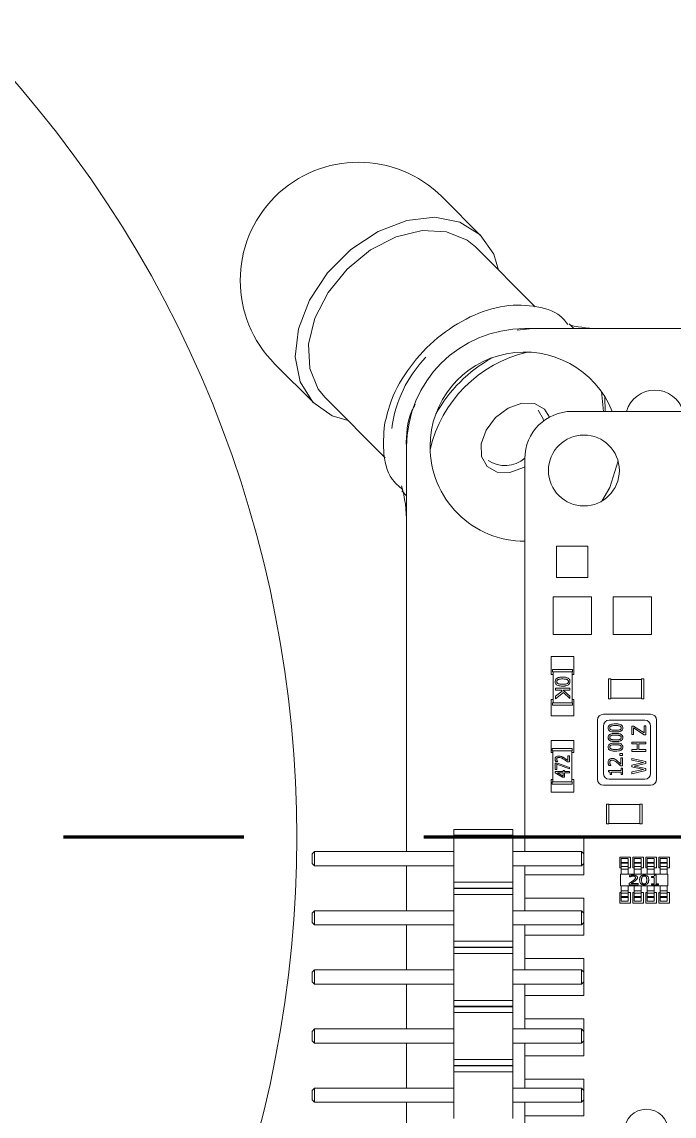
# Model space of a CAD drawing. Header units: millimetres. Extents: x 293 to 902, y 110 to 719.
# Drawn here: x 540.14 to 567.73, y 402.82 to 449.09 of the extents above; entities that cross this region are included whole.
import ezdxf

# ---------------------------------------------------------------- set-up
doc = ezdxf.new("R2010")
doc.units = ezdxf.units.MM
doc.linetypes.add('CENTERX2', pattern=[20.32, 12.7, -2.54, 2.54, -2.54])

msp = doc.modelspace()

# ---------------------------------------------------------------- linework, layer by layer
at = {"color": 7, "linetype": 'Continuous', "lineweight": 15}
for p, q in [((559.572, 440.036), (557.916, 441.693)), ((561.857, 437.044), (559.329, 439.573)), ((561.099, 436.061), (561.737, 436.121)), ((561.417, 436.121), (568.864, 436.121)), ((563.488, 436.121), (563.287, 436.322)), ((550.845, 434.622), (552.501, 432.965)), ((552.965, 433.209), (555.512, 430.662)), ((564.812, 432.621), (564.808, 433.235)), ((563.417, 432.621), (568.864, 432.621)), ((556.417, 414.004), (556.417, 431.121)), ((561.417, 414.004), (561.417, 430.621)), ((556.21, 429.256), (556.417, 429.05)), ((562.763, 426.914), (564.083, 426.914)), ((562.763, 425.594), (562.763, 426.914)), ((564.083, 426.914), (564.083, 425.594)), ((564.083, 425.594), (562.763, 425.594)), ((562.612, 424.783), (564.234, 424.783)), ((562.612, 423.188), (562.612, 424.783)), ((564.234, 424.783), (564.234, 423.188)), ((565.155, 424.783), (566.777, 424.783)), ((565.155, 423.188), (565.155, 424.783)), ((566.777, 424.783), (566.777, 423.188)), ((564.234, 423.188), (562.612, 423.188)), ((566.777, 423.188), (565.155, 423.188)), ((562.537, 422.262), (563.489, 422.262)), ((562.537, 421.492), (562.537, 422.262)), ((563.489, 422.262), (563.489, 421.492)), ((562.595, 421.702), (563.435, 421.702)), ((562.595, 421.702), (562.595, 421.602)), ((563.435, 421.602), (562.595, 421.602)), ((562.615, 420.302), (562.615, 421.602)), ((563.415, 421.602), (563.415, 420.302)), ((563.435, 421.702), (563.435, 421.602)), ((562.615, 421.492), (562.537, 421.492)), ((563.489, 421.492), (563.415, 421.492)), ((564.951, 420.468), (564.951, 421.308)), ((564.951, 421.308), (565.051, 421.308)), ((565.051, 421.308), (565.051, 420.468)), ((565.051, 421.288), (566.351, 421.288)), ((566.351, 421.308), (566.451, 421.308)), ((566.351, 421.308), (566.351, 420.468)), ((566.451, 420.468), (566.451, 421.308)), ((562.715, 420.909), (563.315, 420.909)), ((562.715, 420.829), (562.715, 420.909)), ((562.955, 420.829), (562.715, 420.829)), ((562.715, 420.575), (562.994, 420.794)), ((563.047, 420.734), (562.715, 420.471)), ((562.994, 420.794), (562.955, 420.829)), ((563.04, 420.829), (563.315, 420.583)), ((563.315, 420.829), (563.04, 420.829)), ((563.315, 420.486), (563.047, 420.734)), ((563.315, 420.909), (563.315, 420.829)), ((562.537, 420.432), (562.615, 420.432)), ((562.537, 419.745), (562.537, 420.432)), ((563.435, 420.302), (562.595, 420.302)), ((562.595, 420.202), (562.595, 420.302)), ((562.595, 420.202), (563.435, 420.202)), ((562.715, 420.471), (562.715, 420.575)), ((563.315, 420.583), (563.315, 420.486)), ((563.415, 420.432), (563.489, 420.432)), ((563.435, 420.302), (563.435, 420.202)), ((563.489, 420.432), (563.489, 419.745)), ((564.951, 420.468), (565.051, 420.468)), ((566.351, 420.488), (565.051, 420.488)), ((566.451, 420.468), (566.351, 420.468)), ((563.489, 419.745), (562.537, 419.745)), ((564.74, 419.813), (566.74, 419.813)), ((564.49, 417.063), (564.49, 419.563)), ((564.74, 417.313), (564.74, 419.313)), ((566.49, 419.563), (564.99, 419.563)), ((565.94, 419.314), (566.012, 419.314)), ((565.94, 418.957), (565.94, 419.314)), ((566.012, 419.314), (566.469, 419.022)), ((566.469, 419.321), (566.54, 419.321)), ((566.469, 419.022), (566.469, 419.321)), ((566.54, 419.321), (566.54, 418.944)), ((566.74, 419.313), (566.74, 417.313)), ((566.99, 419.563), (566.99, 417.063)), ((566.011, 418.957), (565.94, 418.957)), ((566.011, 419.233), (566.011, 418.957)), ((566.466, 418.944), (566.011, 419.233)), ((566.54, 418.944), (566.466, 418.944)), ((562.537, 418.7), (563.489, 418.7)), ((562.537, 418.2), (562.537, 418.7)), ((563.42, 418.362), (562.58, 418.362)), ((562.58, 418.262), (562.58, 418.362)), ((563.42, 418.362), (563.42, 418.262)), ((563.489, 418.7), (563.489, 418.2)), ((565.94, 418.636), (566.54, 418.636)), ((565.94, 418.564), (565.94, 418.636)), ((566.176, 418.564), (565.94, 418.564)), ((565.94, 418.316), (566.176, 418.316)), ((565.94, 418.244), (565.94, 418.316)), ((566.176, 418.316), (566.176, 418.564)), ((566.246, 418.564), (566.246, 418.316)), ((566.54, 418.564), (566.246, 418.564)), ((566.246, 418.316), (566.54, 418.316)), ((566.54, 418.636), (566.54, 418.564)), ((566.54, 418.316), (566.54, 418.244)), ((562.6, 418.2), (562.537, 418.2)), ((562.58, 418.262), (563.42, 418.262)), ((562.6, 416.962), (562.6, 418.262)), ((563.237, 418.058), (563.307, 418.058)), ((563.237, 417.852), (563.237, 418.058)), ((563.307, 418.058), (563.307, 417.8)), ((563.4, 418.262), (563.4, 416.962)), ((563.489, 418.2), (563.4, 418.2)), ((565.438, 418.153), (565.552, 418.153)), ((565.438, 418.067), (565.438, 418.153)), ((565.552, 418.067), (565.438, 418.067)), ((565.483, 417.965), (565.552, 417.965)), ((565.483, 417.7), (565.483, 417.965)), ((565.552, 418.153), (565.552, 418.067)), ((565.552, 417.965), (565.552, 417.632)), ((566.54, 418.244), (565.94, 418.244)), ((565.94, 417.948), (566.54, 417.812)), ((565.94, 417.877), (565.94, 417.948)), ((566.444, 417.77), (565.94, 417.877)), ((562.707, 417.748), (562.797, 417.748)), ((562.707, 417.482), (562.707, 417.748)), ((562.777, 417.482), (562.707, 417.482)), ((562.707, 417.338), (562.707, 417.389)), ((562.707, 417.389), (563.036, 417.389)), ((562.816, 417.808), (562.73, 417.808)), ((562.777, 417.698), (562.777, 417.482)), ((563.307, 417.507), (562.777, 417.698)), ((562.797, 417.748), (563.307, 417.566)), ((562.816, 417.811), (562.816, 417.808)), ((563.036, 417.439), (563.101, 417.439)), ((563.036, 417.389), (563.036, 417.439)), ((563.101, 417.439), (563.101, 417.389)), ((563.101, 417.389), (563.307, 417.389)), ((563.307, 417.8), (563.222, 417.8)), ((563.307, 417.566), (563.307, 417.507)), ((563.307, 417.389), (563.307, 417.335)), ((564.95, 417.381), (564.95, 417.437)), ((564.95, 417.437), (565.491, 417.437)), ((565.061, 417.643), (564.976, 417.643)), ((565.061, 417.647), (565.061, 417.643)), ((565.552, 417.632), (565.467, 417.632)), ((565.491, 417.533), (565.552, 417.533)), ((565.491, 417.437), (565.491, 417.533)), ((565.552, 417.533), (565.552, 417.27)), ((565.94, 417.661), (566.444, 417.77)), ((565.94, 417.588), (565.94, 417.661)), ((566.44, 417.48), (565.94, 417.588)), ((565.94, 417.371), (566.44, 417.48)), ((566.54, 417.436), (565.94, 417.297)), ((566.54, 417.732), (566.042, 417.622)), ((566.042, 417.622), (566.54, 417.514)), ((566.54, 417.812), (566.54, 417.732)), ((566.54, 417.514), (566.54, 417.436)), ((562.537, 417.053), (562.6, 417.053)), ((562.537, 416.517), (562.537, 417.053)), ((562.58, 416.862), (562.58, 416.962)), ((562.58, 416.962), (563.42, 416.962)), ((563.016, 417.15), (562.707, 417.338)), ((563.036, 417.194), (562.802, 417.335)), ((562.802, 417.335), (563.036, 417.335)), ((563.101, 417.15), (563.016, 417.15)), ((563.036, 417.335), (563.036, 417.194)), ((563.101, 417.335), (563.101, 417.15)), ((563.307, 417.335), (563.101, 417.335)), ((563.4, 417.053), (563.489, 417.053)), ((563.42, 416.862), (563.42, 416.962)), ((563.489, 417.053), (563.489, 416.517)), ((566.49, 417.063), (564.99, 417.063)), ((565.089, 417.27), (565.034, 417.27)), ((565.089, 417.368), (565.089, 417.27)), ((565.491, 417.368), (565.089, 417.368)), ((565.491, 417.27), (565.491, 417.368)), ((565.552, 417.27), (565.491, 417.27)), ((565.94, 417.297), (565.94, 417.371)), ((563.489, 416.517), (562.537, 416.517)), ((563.42, 416.862), (562.58, 416.862)), ((566.74, 416.813), (564.74, 416.813)), ((564.878, 415.174), (564.878, 416.014)), ((564.878, 416.014), (564.978, 416.014)), ((564.978, 416.014), (564.978, 415.174)), ((566.278, 416.014), (566.278, 415.174)), ((566.278, 416.014), (566.378, 416.014)), ((566.378, 415.174), (566.378, 416.014)), ((566.278, 415.994), (564.978, 415.994)), ((564.878, 415.174), (564.978, 415.174)), ((564.978, 415.194), (566.278, 415.194)), ((566.378, 415.174), (566.278, 415.174)), ((558.417, 414.944), (560.917, 414.944)), ((560.917, 414.694), (558.417, 414.694)), ((558.417, 414.694), (558.417, 412.714)), ((560.917, 414.694), (560.917, 412.714)), ((561.42, 414.584), (563.917, 414.584)), ((561.42, 414.004), (561.42, 414.584)), ((563.917, 414.584), (563.917, 413.024)), ((552.517, 414.004), (552.417, 413.904)), ((552.417, 413.904), (552.417, 413.504)), ((552.517, 414.004), (552.517, 413.404)), ((558.417, 414.004), (552.517, 414.004)), ((560.917, 414.004), (563.817, 414.004)), ((563.817, 413.404), (563.817, 414.004)), ((563.817, 414.004), (563.917, 413.904)), ((563.917, 413.904), (563.917, 413.504)), ((565.442, 413.773), (565.892, 413.773)), ((565.442, 413.323), (565.442, 413.773)), ((565.791, 413.706), (565.491, 413.706)), ((565.491, 413.547), (565.491, 413.706)), ((565.791, 413.706), (565.791, 413.547)), ((565.892, 413.773), (565.892, 413.323)), ((565.992, 413.773), (566.442, 413.773)), ((565.992, 413.323), (565.992, 413.773)), ((566.341, 413.706), (566.041, 413.706)), ((566.041, 413.547), (566.041, 413.706)), ((566.341, 413.706), (566.341, 413.547)), ((566.442, 413.773), (566.442, 413.323)), ((566.542, 413.773), (566.992, 413.773)), ((566.542, 413.323), (566.542, 413.773)), ((566.891, 413.706), (566.591, 413.706)), ((566.591, 413.547), (566.591, 413.706)), ((566.891, 413.706), (566.891, 413.547)), ((566.992, 413.773), (566.992, 413.323)), ((567.092, 413.773), (567.542, 413.773)), ((567.092, 413.323), (567.092, 413.773)), ((567.441, 413.706), (567.141, 413.706)), ((567.141, 413.547), (567.141, 413.706)), ((567.441, 413.706), (567.441, 413.547)), ((567.542, 413.773), (567.542, 413.323)), ((552.417, 413.504), (552.517, 413.404)), ((552.517, 413.404), (558.417, 413.404)), ((556.417, 411.504), (556.417, 413.404)), ((563.817, 413.404), (560.917, 413.404)), ((561.417, 411.504), (561.417, 413.404)), ((561.42, 413.024), (561.42, 413.404)), ((563.917, 413.504), (563.817, 413.404)), ((565.491, 413.323), (565.442, 413.323)), ((565.491, 413.547), (565.791, 413.547)), ((565.491, 413.512), (565.491, 413.547)), ((565.791, 413.512), (565.491, 413.512)), ((565.491, 413.37), (565.491, 413.512)), ((565.791, 413.37), (565.491, 413.37)), ((565.491, 413.056), (565.491, 413.264)), ((565.791, 413.264), (565.491, 413.264)), ((565.791, 413.512), (565.791, 413.37)), ((565.892, 413.323), (565.791, 413.323)), ((565.791, 413.264), (565.791, 413.056)), ((566.041, 413.323), (565.992, 413.323)), ((566.041, 413.547), (566.341, 413.547)), ((566.041, 413.512), (566.041, 413.547)), ((566.341, 413.512), (566.041, 413.512)), ((566.041, 413.37), (566.041, 413.512)), ((566.341, 413.37), (566.041, 413.37)), ((566.341, 413.264), (566.041, 413.264)), ((566.041, 413.056), (566.041, 413.264)), ((566.341, 413.512), (566.341, 413.37)), ((566.442, 413.323), (566.341, 413.323)), ((566.341, 413.264), (566.341, 413.056)), ((566.591, 413.323), (566.542, 413.323)), ((566.591, 413.547), (566.891, 413.547)), ((566.891, 413.512), (566.591, 413.512)), ((566.591, 413.37), (566.591, 413.512)), ((566.891, 413.37), (566.591, 413.37)), ((566.891, 413.264), (566.591, 413.264)), ((566.591, 413.056), (566.591, 413.264)), ((566.891, 413.512), (566.891, 413.37)), ((566.992, 413.323), (566.891, 413.323)), ((566.891, 413.264), (566.891, 413.056)), ((567.141, 413.323), (567.092, 413.323)), ((567.141, 413.547), (567.441, 413.547)), ((567.441, 413.512), (567.141, 413.512)), ((567.141, 413.37), (567.141, 413.512)), ((567.441, 413.37), (567.141, 413.37)), ((567.141, 413.056), (567.141, 413.264)), ((567.441, 413.264), (567.141, 413.264)), ((567.441, 413.547), (567.441, 413.512)), ((567.441, 413.512), (567.441, 413.37)), ((567.542, 413.323), (567.441, 413.323)), ((567.441, 413.264), (567.441, 413.056)), ((563.917, 413.024), (561.42, 413.024)), ((565.466, 412.556), (565.466, 413.056)), ((565.466, 413.056), (567.466, 413.056)), ((565.847, 412.933), (565.847, 412.99)), ((565.852, 412.933), (565.847, 412.933)), ((566.783, 412.915), (566.783, 412.951)), ((566.891, 412.915), (566.783, 412.915)), ((566.891, 412.646), (566.891, 412.915)), ((566.906, 413.007), (566.969, 413.007)), ((566.969, 413.007), (566.969, 412.646)), ((567.466, 413.056), (567.466, 412.556)), ((558.417, 412.714), (560.917, 412.714)), ((560.917, 412.464), (558.417, 412.464)), ((558.417, 412.444), (560.917, 412.444)), ((567.466, 412.556), (565.466, 412.556)), ((565.491, 412.347), (565.491, 412.556)), ((565.491, 412.347), (565.791, 412.347)), ((565.791, 412.556), (565.791, 412.347)), ((565.834, 412.606), (565.834, 412.662)), ((566.205, 412.606), (565.834, 412.606)), ((565.91, 412.652), (566.205, 412.652)), ((566.041, 412.347), (566.041, 412.556)), ((566.041, 412.347), (566.341, 412.347)), ((566.205, 412.652), (566.205, 412.606)), ((566.341, 412.556), (566.341, 412.347)), ((566.341, 412.347), (566.341, 412.241)), ((566.591, 412.347), (566.591, 412.556)), ((566.591, 412.347), (566.891, 412.347)), ((566.783, 412.646), (566.891, 412.646)), ((566.783, 412.606), (566.783, 412.646)), ((567.075, 412.606), (566.783, 412.606)), ((566.891, 412.556), (566.891, 412.347)), ((566.969, 412.646), (567.075, 412.646)), ((567.075, 412.646), (567.075, 412.606)), ((567.141, 412.347), (567.141, 412.556)), ((567.141, 412.347), (567.441, 412.347)), ((567.141, 412.241), (567.141, 412.347)), ((567.441, 412.556), (567.441, 412.347)), ((560.917, 412.194), (558.417, 412.194)), ((558.417, 410.214), (558.417, 412.194)), ((560.917, 410.214), (560.917, 412.194)), ((561.42, 412.034), (563.917, 412.034)), ((561.42, 411.504), (561.42, 412.034)), ((563.917, 412.034), (563.917, 410.474)), ((565.442, 412.273), (565.491, 412.273)), ((565.442, 411.823), (565.442, 412.273)), ((565.491, 412.241), (565.791, 412.241)), ((565.491, 412.1), (565.491, 412.241)), ((565.491, 412.1), (565.791, 412.1)), ((565.791, 412.064), (565.491, 412.064)), ((565.491, 411.906), (565.491, 412.064)), ((565.491, 411.906), (565.791, 411.906)), ((565.791, 412.273), (565.892, 412.273)), ((565.791, 412.241), (565.791, 412.1)), ((565.791, 412.064), (565.791, 411.906)), ((565.892, 412.273), (565.892, 411.823)), ((565.992, 412.273), (566.041, 412.273)), ((565.992, 411.823), (565.992, 412.273)), ((566.041, 412.241), (566.341, 412.241)), ((566.041, 412.1), (566.041, 412.241)), ((566.041, 412.1), (566.341, 412.1)), ((566.341, 412.064), (566.041, 412.064)), ((566.041, 411.906), (566.041, 412.064)), ((566.041, 411.906), (566.341, 411.906)), ((566.341, 412.273), (566.442, 412.273)), ((566.341, 412.241), (566.341, 412.1)), ((566.341, 412.064), (566.341, 411.906)), ((566.442, 412.273), (566.442, 411.823)), ((566.542, 412.273), (566.591, 412.273)), ((566.542, 411.823), (566.542, 412.273)), ((566.591, 412.241), (566.891, 412.241)), ((566.591, 412.1), (566.591, 412.241)), ((566.591, 412.1), (566.891, 412.1)), ((566.891, 412.064), (566.591, 412.064)), ((566.591, 411.906), (566.591, 412.064)), ((566.591, 411.906), (566.891, 411.906)), ((566.891, 412.273), (566.992, 412.273)), ((566.891, 412.241), (566.891, 412.1)), ((566.891, 412.064), (566.891, 411.906)), ((566.992, 412.273), (566.992, 411.823)), ((567.092, 412.273), (567.141, 412.273)), ((567.092, 411.823), (567.092, 412.273)), ((567.141, 412.241), (567.441, 412.241)), ((567.141, 412.1), (567.141, 412.241)), ((567.141, 412.1), (567.441, 412.1)), ((567.441, 412.064), (567.141, 412.064)), ((567.141, 411.906), (567.141, 412.064)), ((567.141, 411.906), (567.441, 411.906)), ((567.441, 412.273), (567.542, 412.273)), ((567.441, 412.241), (567.441, 412.1)), ((567.441, 412.064), (567.441, 411.906)), ((567.542, 412.273), (567.542, 411.823)), ((552.517, 411.504), (552.417, 411.404)), ((552.417, 411.404), (552.417, 411.004)), ((552.517, 411.504), (552.517, 410.904)), ((558.417, 411.504), (552.517, 411.504)), ((560.917, 411.504), (563.817, 411.504)), ((563.817, 410.904), (563.817, 411.504)), ((563.817, 411.504), (563.917, 411.404)), ((563.917, 411.404), (563.917, 411.004)), ((565.892, 411.823), (565.442, 411.823)), ((566.442, 411.823), (565.992, 411.823)), ((566.992, 411.823), (566.542, 411.823)), ((567.542, 411.823), (567.092, 411.823)), ((552.417, 411.004), (552.517, 410.904)), ((563.917, 411.004), (563.817, 410.904)), ((552.517, 410.904), (558.417, 410.904)), ((556.417, 409.004), (556.417, 410.904)), ((563.817, 410.904), (560.917, 410.904)), ((561.417, 409.004), (561.417, 410.904)), ((561.42, 410.474), (561.42, 410.904)), ((563.917, 410.474), (561.42, 410.474)), ((558.417, 410.214), (560.917, 410.214)), ((560.917, 410.214), (560.917, 409.964)), ((560.917, 409.964), (558.417, 409.964)), ((558.417, 409.944), (560.917, 409.944)), ((560.917, 409.694), (558.417, 409.694)), ((558.417, 407.714), (558.417, 409.694)), ((560.917, 407.714), (560.917, 409.694)), ((561.42, 409.484), (563.917, 409.484)), ((561.42, 409.004), (561.42, 409.484)), ((563.917, 409.484), (563.917, 407.924)), ((552.517, 409.004), (552.417, 408.904)), ((552.417, 408.904), (552.417, 408.504)), ((552.517, 409.004), (552.517, 408.404)), ((558.417, 409.004), (552.517, 409.004)), ((560.917, 409.004), (563.817, 409.004)), ((563.817, 408.404), (563.817, 409.004)), ((563.817, 409.004), (563.917, 408.904)), ((563.917, 408.904), (563.917, 408.504)), ((552.417, 408.504), (552.517, 408.404)), ((552.517, 408.404), (558.417, 408.404)), ((556.417, 406.504), (556.417, 408.404)), ((563.817, 408.404), (560.917, 408.404)), ((561.417, 406.504), (561.417, 408.404)), ((561.42, 407.924), (561.42, 408.404)), ((563.917, 408.504), (563.817, 408.404)), ((558.417, 407.714), (560.917, 407.714)), ((563.917, 407.924), (561.42, 407.924)), ((560.917, 407.464), (558.417, 407.464)), ((558.417, 407.444), (560.917, 407.444)), ((560.917, 407.194), (558.417, 407.194)), ((558.417, 405.214), (558.417, 407.194)), ((560.917, 405.214), (560.917, 407.194)), ((561.42, 406.934), (563.917, 406.934)), ((561.42, 406.504), (561.42, 406.934)), ((563.917, 406.934), (563.917, 405.374)), ((552.517, 406.504), (552.417, 406.404)), ((552.417, 406.404), (552.417, 406.004)), ((552.517, 406.504), (552.517, 405.904)), ((558.417, 406.504), (552.517, 406.504)), ((560.917, 406.504), (563.817, 406.504)), ((563.817, 405.904), (563.817, 406.504)), ((563.817, 406.504), (563.917, 406.404)), ((563.917, 406.404), (563.917, 406.004)), ((552.417, 406.004), (552.517, 405.904)), ((552.517, 405.904), (558.417, 405.904)), ((556.417, 404.004), (556.417, 405.904)), ((563.817, 405.904), (560.917, 405.904)), ((561.417, 404.004), (561.417, 405.904)), ((561.42, 405.374), (561.42, 405.904)), ((563.917, 406.004), (563.817, 405.904)), ((563.917, 405.374), (561.42, 405.374)), ((558.417, 405.214), (560.917, 405.214)), ((560.917, 404.964), (558.417, 404.964)), ((558.417, 404.944), (560.917, 404.944)), ((560.917, 404.694), (558.417, 404.694)), ((558.417, 404.694), (558.417, 402.714)), ((560.917, 404.694), (560.917, 402.714)), ((552.517, 404.004), (552.417, 403.904)), ((552.517, 404.004), (552.517, 403.404)), ((558.417, 404.004), (552.517, 404.004)), ((560.917, 404.004), (563.817, 404.004)), ((561.42, 404.384), (563.917, 404.384)), ((561.42, 404.004), (561.42, 404.384)), ((563.817, 403.404), (563.817, 404.004)), ((563.817, 404.004), (563.917, 403.904)), ((563.917, 404.384), (563.917, 402.824)), ((552.417, 403.904), (552.417, 403.504)), ((552.417, 403.504), (552.517, 403.404)), ((563.917, 403.504), (563.817, 403.404)), ((563.917, 403.904), (563.917, 403.504)), ((552.517, 403.404), (558.417, 403.404)), ((556.417, 398.121), (556.417, 403.404)), ((563.817, 403.404), (560.917, 403.404)), ((561.417, 398.621), (561.417, 403.404)), ((561.42, 402.824), (561.42, 403.404)), ((563.917, 402.824), (561.42, 402.824))]:
    msp.add_line(p, q, dxfattribs=at)
at = {"color": 8, "linetype": 'Continuous', "lineweight": 15}
msp.add_line((564.742, 432.621), (564.655, 433.465), dxfattribs=at)
at = {"color": 20, "linetype": 'CENTERX2', "lineweight": 158, "ltscale": 3}
msp.add_line((435.224, 414.635), (759.559, 414.635), dxfattribs=at)
at = {"color": 7, "linetype": 'Continuous', "lineweight": 15, "flags": 128}
for points in [[(560.309, 438.593), (560.1, 439.266), (559.523, 440.084), (558.671, 440.619), (557.61, 440.829), (556.425, 440.696), (555.209, 440.232), (554.059, 439.473), (553.065, 438.479), (552.306, 437.329), (551.842, 436.113), (551.709, 434.928), (551.919, 433.867), (552.454, 433.014), (553.272, 432.437), (553.945, 432.229)], [(559.329, 439.573), (558.976, 439.861), (558.107, 440.22), (557.078, 440.269), (555.974, 440.004), (554.885, 439.446), (553.897, 438.641), (553.092, 437.653), (552.534, 436.563), (552.269, 435.46), (552.318, 434.431), (552.677, 433.561), (552.965, 433.209)], [(562.212, 432.217), (562.194, 432.304), (561.988, 432.672)], [(564.675, 428.826), (565.01, 429.396), (565.361, 430.529)], [(558.417, 414.694), (558.417, 414.743), (558.417, 414.79), (558.417, 414.833), (558.417, 414.871), (558.417, 414.902), (558.417, 414.925), (558.417, 414.939), (558.417, 414.944)], [(560.917, 414.694), (560.917, 414.743), (560.917, 414.79), (560.917, 414.833), (560.917, 414.871), (560.917, 414.902), (560.917, 414.925), (560.917, 414.939), (560.917, 414.944)], [(565.491, 413.264), (565.491, 413.279), (565.491, 413.293), (565.491, 413.308), (565.491, 413.322), (565.491, 413.335), (565.491, 413.348), (565.491, 413.359), (565.491, 413.37)], [(565.791, 413.547), (565.791, 413.542), (565.791, 413.537), (565.791, 413.533), (565.791, 413.528), (565.791, 413.523), (565.791, 413.519), (565.791, 413.515), (565.791, 413.512)], [(565.791, 413.37), (565.791, 413.359), (565.791, 413.348), (565.791, 413.335), (565.791, 413.322), (565.791, 413.308), (565.791, 413.293), (565.791, 413.279), (565.791, 413.264)], [(566.041, 413.264), (566.041, 413.279), (566.041, 413.293), (566.041, 413.308), (566.041, 413.322), (566.041, 413.335), (566.041, 413.348), (566.041, 413.359), (566.041, 413.37)], [(566.341, 413.547), (566.341, 413.542), (566.341, 413.537), (566.341, 413.533), (566.341, 413.528), (566.341, 413.523), (566.341, 413.519), (566.341, 413.515), (566.341, 413.512)], [(566.341, 413.37), (566.341, 413.359), (566.341, 413.348), (566.341, 413.335), (566.341, 413.322), (566.341, 413.308), (566.341, 413.293), (566.341, 413.279), (566.341, 413.264)], [(566.591, 413.512), (566.591, 413.515), (566.591, 413.519), (566.591, 413.523), (566.591, 413.528), (566.591, 413.533), (566.591, 413.537), (566.591, 413.542), (566.591, 413.547)], [(566.591, 413.264), (566.591, 413.279), (566.591, 413.293), (566.591, 413.308), (566.591, 413.322), (566.591, 413.335), (566.591, 413.348), (566.591, 413.359), (566.591, 413.37)], [(566.891, 413.547), (566.891, 413.542), (566.891, 413.537), (566.891, 413.533), (566.891, 413.528), (566.891, 413.523), (566.891, 413.519), (566.891, 413.515), (566.891, 413.512)], [(566.891, 413.37), (566.891, 413.359), (566.891, 413.348), (566.891, 413.335), (566.891, 413.322), (566.891, 413.308), (566.891, 413.293), (566.891, 413.279), (566.891, 413.264)], [(567.141, 413.512), (567.141, 413.515), (567.141, 413.519), (567.141, 413.523), (567.141, 413.528), (567.141, 413.533), (567.141, 413.537), (567.141, 413.542), (567.141, 413.547)], [(567.141, 413.264), (567.141, 413.279), (567.141, 413.293), (567.141, 413.308), (567.141, 413.322), (567.141, 413.335), (567.141, 413.348), (567.141, 413.359), (567.141, 413.37)], [(567.441, 413.37), (567.441, 413.359), (567.441, 413.348), (567.441, 413.335), (567.441, 413.322), (567.441, 413.308), (567.441, 413.293), (567.441, 413.279), (567.441, 413.264)], [(558.417, 412.464), (558.417, 412.469), (558.417, 412.483), (558.417, 412.506), (558.417, 412.537), (558.417, 412.575), (558.417, 412.618), (558.417, 412.665), (558.417, 412.714)], [(558.417, 412.444), (558.417, 412.439), (558.417, 412.425), (558.417, 412.402), (558.417, 412.371), (558.417, 412.333), (558.417, 412.29), (558.417, 412.243), (558.417, 412.194)], [(560.917, 412.464), (560.917, 412.469), (560.917, 412.483), (560.917, 412.506), (560.917, 412.537), (560.917, 412.575), (560.917, 412.618), (560.917, 412.665), (560.917, 412.714)], [(560.917, 412.444), (560.917, 412.439), (560.917, 412.425), (560.917, 412.402), (560.917, 412.371), (560.917, 412.333), (560.917, 412.29), (560.917, 412.243), (560.917, 412.194)], [(565.491, 412.241), (565.491, 412.252), (565.491, 412.264), (565.491, 412.276), (565.491, 412.29), (565.491, 412.303), (565.491, 412.318), (565.491, 412.332), (565.491, 412.347)], [(565.791, 412.347), (565.791, 412.332), (565.791, 412.318), (565.791, 412.303), (565.791, 412.29), (565.791, 412.276), (565.791, 412.264), (565.791, 412.252), (565.791, 412.241)], [(566.041, 412.241), (566.041, 412.252), (566.041, 412.264), (566.041, 412.276), (566.041, 412.29), (566.041, 412.303), (566.041, 412.318), (566.041, 412.332), (566.041, 412.347)], [(566.591, 412.241), (566.591, 412.252), (566.591, 412.264), (566.591, 412.276), (566.591, 412.29), (566.591, 412.303), (566.591, 412.318), (566.591, 412.332), (566.591, 412.347)], [(566.891, 412.347), (566.891, 412.332), (566.891, 412.318), (566.891, 412.303), (566.891, 412.29), (566.891, 412.276), (566.891, 412.264), (566.891, 412.252), (566.891, 412.241)], [(567.441, 412.347), (567.441, 412.332), (567.441, 412.318), (567.441, 412.303), (567.441, 412.29), (567.441, 412.276), (567.441, 412.264), (567.441, 412.252), (567.441, 412.241)], [(565.491, 412.064), (565.491, 412.069), (565.491, 412.074), (565.491, 412.079), (565.491, 412.083), (565.491, 412.088), (565.491, 412.092), (565.491, 412.096), (565.491, 412.1)], [(565.791, 412.1), (565.791, 412.096), (565.791, 412.092), (565.791, 412.088), (565.791, 412.083), (565.791, 412.079), (565.791, 412.074), (565.791, 412.069), (565.791, 412.064)], [(566.041, 412.064), (566.041, 412.069), (566.041, 412.074), (566.041, 412.079), (566.041, 412.083), (566.041, 412.088), (566.041, 412.092), (566.041, 412.096), (566.041, 412.1)], [(566.341, 412.1), (566.341, 412.096), (566.341, 412.092), (566.341, 412.088), (566.341, 412.083), (566.341, 412.079), (566.341, 412.074), (566.341, 412.069), (566.341, 412.064)], [(566.591, 412.064), (566.591, 412.069), (566.591, 412.074), (566.591, 412.079), (566.591, 412.083), (566.591, 412.088), (566.591, 412.092), (566.591, 412.096), (566.591, 412.1)], [(566.891, 412.1), (566.891, 412.096), (566.891, 412.092), (566.891, 412.088), (566.891, 412.083), (566.891, 412.079), (566.891, 412.074), (566.891, 412.069), (566.891, 412.064)], [(567.141, 412.064), (567.141, 412.069), (567.141, 412.074), (567.141, 412.079), (567.141, 412.083), (567.141, 412.088), (567.141, 412.092), (567.141, 412.096), (567.141, 412.1)], [(567.441, 412.1), (567.441, 412.096), (567.441, 412.092), (567.441, 412.088), (567.441, 412.083), (567.441, 412.079), (567.441, 412.074), (567.441, 412.069), (567.441, 412.064)], [(558.417, 410.214), (558.417, 410.165), (558.417, 410.118), (558.417, 410.075), (558.417, 410.037), (558.417, 410.006), (558.417, 409.983), (558.417, 409.969), (558.417, 409.964)], [(558.417, 409.944), (558.417, 409.939), (558.417, 409.925), (558.417, 409.902), (558.417, 409.871), (558.417, 409.833), (558.417, 409.79), (558.417, 409.743), (558.417, 409.694)], [(560.917, 409.944), (560.917, 409.939), (560.917, 409.925), (560.917, 409.902), (560.917, 409.871), (560.917, 409.833), (560.917, 409.79), (560.917, 409.743), (560.917, 409.694)], [(558.417, 407.714), (558.417, 407.665), (558.417, 407.618), (558.417, 407.575), (558.417, 407.537), (558.417, 407.506), (558.417, 407.483), (558.417, 407.469), (558.417, 407.464)], [(560.917, 407.714), (560.917, 407.665), (560.917, 407.618), (560.917, 407.575), (560.917, 407.537), (560.917, 407.506), (560.917, 407.483), (560.917, 407.469), (560.917, 407.464)], [(558.417, 407.444), (558.417, 407.439), (558.417, 407.425), (558.417, 407.402), (558.417, 407.371), (558.417, 407.333), (558.417, 407.29), (558.417, 407.243), (558.417, 407.194)], [(560.917, 407.444), (560.917, 407.439), (560.917, 407.425), (560.917, 407.402), (560.917, 407.371), (560.917, 407.333), (560.917, 407.29), (560.917, 407.243), (560.917, 407.194)], [(558.417, 405.214), (558.417, 405.165), (558.417, 405.118), (558.417, 405.075), (558.417, 405.037), (558.417, 405.006), (558.417, 404.983), (558.417, 404.969), (558.417, 404.964)], [(558.417, 404.694), (558.417, 404.743), (558.417, 404.79), (558.417, 404.833), (558.417, 404.871), (558.417, 404.902), (558.417, 404.925), (558.417, 404.939), (558.417, 404.944)], [(560.917, 405.214), (560.917, 405.165), (560.917, 405.118), (560.917, 405.075), (560.917, 405.037), (560.917, 405.006), (560.917, 404.983), (560.917, 404.969), (560.917, 404.964)], [(560.917, 404.694), (560.917, 404.743), (560.917, 404.79), (560.917, 404.833), (560.917, 404.871), (560.917, 404.902), (560.917, 404.925), (560.917, 404.939), (560.917, 404.944)]]:
    msp.add_lwpolyline(points, dxfattribs=at)
at = {"color": 8, "linetype": 'Continuous', "lineweight": 15, "flags": 128}
msp.add_lwpolyline([(562.464, 432.379), (562.253, 432.717), (561.831, 432.954), (561.289, 432.969), (560.708, 432.761), (560.177, 432.361), (559.777, 431.83), (559.569, 431.249), (559.584, 430.706), (559.821, 430.285), (560.242, 430.048), (560.785, 430.033), (561.366, 430.241), (561.417, 430.27)], dxfattribs=at)
at = {"color": 7, "linetype": 'Continuous', "lineweight": 15}
for centre, radius in [((563.917, 430.121), 1.5), ((566.56, 402.185), 0.924)]:
    msp.add_circle(centre, radius, dxfattribs=at)
for centre, radius, start, end in [((503.018, 414.621), 48.75, 315, 45), ((554.38, 438.158), 5, 45, 225), ((561.417, 431.121), 5, 90, 180), ((564.641, 442.121), 6, 257.5406, 270), ((561.406, 431.132), 4, 21.8553, 180), ((562.756, 429.782), 5.485, 102.8741, 167.1259), ((560.953, 431.284), 5.193, 135.7285, 173.2079), ((563.065, 429.473), 6.207, 119.2792, 150.7209), ((566.917, 432.271), 1.25, 16.2602, 163.7398), ((563.417, 430.621), 2, 90, 180), ((561.406, 431.132), 4, 180, 270.1568), ((560.584, 431.583), 1.258, 235.1908, 311.449), ((550.417, 427.896), 6, 0, 15.2473), ((564.74, 419.563), 0.25, 90, 180), ((566.74, 419.563), 0.25, 0, 90), ((564.99, 419.313), 0.25, 90, 180), ((566.49, 419.313), 0.25, 0, 90), ((564.74, 417.063), 0.25, 180, 270), ((564.99, 417.313), 0.25, 180, 270), ((566.49, 417.313), 0.25, 270, 0), ((566.74, 417.063), 0.25, 270, 0)]:
    msp.add_arc(centre, radius, start, end, dxfattribs=at)
for points, knots in [([(563.232, 436.3), (563.172, 436.382), (562.875, 436.786), (561.948, 437.105), (560.586, 437.157), (559.098, 436.685), (557.69, 435.782), (556.52, 434.542), (555.764, 433.234), (555.565, 432.403), (555.482, 432.056)], [0, 0, 0, 0, 0.036516, 0.179987, 0.323459, 0.466931, 0.610402, 0.753874, 0.897346, 1, 1, 1, 1]), ([(556.417, 430.801), (556.413, 430.911), (556.388, 431.529), (556.437, 432.289), (556.733, 432.828), (556.782, 432.919)], [0, 0, 0, 0, 0.152397, 0.856967, 1, 1, 1, 1]), ([(555.482, 432.056), (555.45, 431.63), (555.384, 430.738), (555.689, 429.78), (556.111, 429.431), (556.226, 429.335)], [0, 0, 0, 0, 0.398172, 0.835254, 1, 1, 1, 1]), ([(562.703, 421.194), (562.703, 421.201), (562.704, 421.228), (562.714, 421.272), (562.746, 421.317), (562.799, 421.354), (562.862, 421.373), (562.938, 421.384), (562.985, 421.385), (563.015, 421.386)], [0, 0, 0, 0, 0.048316, 0.200237, 0.320065, 0.439479, 0.661536, 0.785787, 1, 1, 1, 1]), ([(563.015, 421.002), (563.009, 421.002), (562.975, 421.003), (562.924, 421.006), (562.853, 421.017), (562.791, 421.038), (562.739, 421.078), (562.71, 421.127), (562.703, 421.168), (562.703, 421.191), (562.703, 421.194)], [0, 0, 0, 0, 0.048247, 0.241438, 0.368213, 0.575796, 0.703615, 0.832116, 0.978131, 1, 1, 1, 1]), ([(562.769, 421.194), (562.77, 421.201), (562.77, 421.218), (562.779, 421.243), (562.801, 421.269), (562.822, 421.278), (562.834, 421.284)], [0, 0, 0, 0, 0.168909, 0.424085, 0.664265, 1, 1, 1, 1]), ([(562.833, 421.106), (562.826, 421.108), (562.81, 421.115), (562.788, 421.132), (562.772, 421.161), (562.77, 421.182), (562.769, 421.194)], [0, 0, 0, 0, 0.1722069, 0.4663753, 0.692366, 1, 1, 1, 1]), ([(563.015, 421.084), (563.009, 421.084), (562.975, 421.084), (562.928, 421.086), (562.873, 421.093), (562.846, 421.101), (562.833, 421.106)], [0, 0, 0, 0, 0.1081709, 0.5411228, 0.7688432, 1, 1, 1, 1]), ([(562.834, 421.284), (562.84, 421.286), (562.872, 421.297), (562.933, 421.304), (562.988, 421.304), (563.015, 421.304)], [0, 0, 0, 0, 0.109504, 0.550846, 1, 1, 1, 1]), ([(563.015, 421.386), (563.022, 421.386), (563.055, 421.386), (563.106, 421.383), (563.178, 421.371), (563.239, 421.351), (563.291, 421.311), (563.32, 421.263), (563.327, 421.221), (563.328, 421.197), (563.328, 421.194)], [0, 0, 0, 0, 0.048167, 0.241046, 0.366745, 0.574007, 0.701305, 0.829254, 0.975878, 1, 1, 1, 1]), ([(563.015, 421.304), (563.022, 421.304), (563.055, 421.304), (563.102, 421.302), (563.157, 421.296), (563.184, 421.288), (563.198, 421.283)], [0, 0, 0, 0, 0.108203, 0.541214, 0.768713, 1, 1, 1, 1]), ([(563.328, 421.194), (563.327, 421.187), (563.327, 421.16), (563.316, 421.116), (563.284, 421.072), (563.231, 421.035), (563.168, 421.016), (563.092, 421.004), (563.045, 421.003), (563.015, 421.002)], [0, 0, 0, 0, 0.048405, 0.1980103, 0.3178964, 0.4373421, 0.6616191, 0.7868063, 1, 1, 1, 1]), ([(563.199, 421.106), (563.192, 421.104), (563.161, 421.093), (563.099, 421.086), (563.044, 421.085), (563.015, 421.084)], [0, 0, 0, 0, 0.108009, 0.542765, 1, 1, 1, 1]), ([(563.198, 421.283), (563.204, 421.281), (563.221, 421.273), (563.243, 421.256), (563.259, 421.227), (563.26, 421.206), (563.261, 421.194)], [0, 0, 0, 0, 0.171105, 0.47315, 0.698983, 1, 1, 1, 1]), ([(563.261, 421.194), (563.261, 421.187), (563.26, 421.171), (563.252, 421.146), (563.23, 421.121), (563.21, 421.112), (563.199, 421.106)], [0, 0, 0, 0, 0.173924, 0.429983, 0.672528, 1, 1, 1, 1]), ([(564.94, 419.235), (564.94, 419.242), (564.941, 419.265), (564.951, 419.304), (564.983, 419.346), (565.029, 419.374), (565.08, 419.39), (565.154, 419.405), (565.212, 419.406), (565.252, 419.407)], [0, 0, 0, 0, 0.050086, 0.174081, 0.295635, 0.436229, 0.567024, 0.697487, 1, 1, 1, 1]), ([(565.007, 419.235), (565.007, 419.242), (565.008, 419.255), (565.015, 419.276), (565.032, 419.296), (565.052, 419.308), (565.066, 419.313), (565.069, 419.315)], [0, 0, 0, 0, 0.185556, 0.371974, 0.590469, 0.90053, 1, 1, 1, 1]), ([(565.069, 419.315), (565.075, 419.317), (565.107, 419.327), (565.169, 419.333), (565.224, 419.334), (565.252, 419.334)], [0, 0, 0, 0, 0.108251, 0.543312, 1, 1, 1, 1]), ([(565.252, 419.407), (565.259, 419.407), (565.292, 419.407), (565.343, 419.404), (565.417, 419.394), (565.479, 419.375), (565.53, 419.338), (565.556, 419.297), (565.564, 419.261), (565.565, 419.241), (565.565, 419.235)], [0, 0, 0, 0, 0.0499352, 0.2498474, 0.3819962, 0.6050087, 0.7267744, 0.8494701, 0.9587163, 1, 1, 1, 1]), ([(565.252, 419.334), (565.259, 419.334), (565.292, 419.334), (565.34, 419.332), (565.394, 419.326), (565.421, 419.319), (565.435, 419.315)], [0, 0, 0, 0, 0.108436, 0.542408, 0.769888, 1, 1, 1, 1]), ([(565.435, 419.315), (565.441, 419.313), (565.458, 419.306), (565.48, 419.29), (565.494, 419.267), (565.498, 419.249), (565.498, 419.238), (565.498, 419.235)], [0, 0, 0, 0, 0.183261, 0.501129, 0.712823, 0.923771, 1, 1, 1, 1]), ([(565.253, 419.063), (565.246, 419.063), (565.213, 419.063), (565.162, 419.066), (565.089, 419.076), (565.027, 419.094), (564.975, 419.132), (564.949, 419.172), (564.941, 419.209), (564.94, 419.229), (564.94, 419.235)], [0, 0, 0, 0, 0.049859, 0.2494485, 0.3808331, 0.6030365, 0.7245685, 0.8470023, 0.9563996, 1, 1, 1, 1]), ([(564.94, 418.83), (564.94, 418.837), (564.941, 418.86), (564.951, 418.899), (564.983, 418.941), (565.029, 418.969), (565.08, 418.985), (565.154, 419), (565.212, 419.001), (565.252, 419.002)], [0, 0, 0, 0, 0.050085, 0.174082, 0.295636, 0.436226, 0.567024, 0.697488, 1, 1, 1, 1]), ([(565.253, 418.658), (565.246, 418.658), (565.213, 418.658), (565.162, 418.661), (565.089, 418.671), (565.027, 418.689), (564.975, 418.727), (564.949, 418.767), (564.941, 418.804), (564.94, 418.824), (564.94, 418.83)], [0, 0, 0, 0, 0.049853, 0.249443, 0.380828, 0.603036, 0.724569, 0.847003, 0.956403, 1, 1, 1, 1]), ([(565.07, 419.155), (565.064, 419.157), (565.047, 419.164), (565.025, 419.18), (565.011, 419.203), (565.007, 419.222), (565.007, 419.232), (565.007, 419.235)], [0, 0, 0, 0, 0.182472, 0.498971, 0.709426, 0.91903, 1, 1, 1, 1]), ([(565.007, 418.83), (565.007, 418.837), (565.008, 418.85), (565.015, 418.871), (565.032, 418.891), (565.052, 418.903), (565.066, 418.908), (565.069, 418.909)], [0, 0, 0, 0, 0.185553, 0.371984, 0.590476, 0.900515, 1, 1, 1, 1]), ([(565.07, 418.75), (565.064, 418.752), (565.047, 418.759), (565.025, 418.775), (565.011, 418.798), (565.007, 418.817), (565.007, 418.827), (565.007, 418.83)], [0, 0, 0, 0, 0.182457, 0.498975, 0.709413, 0.919018, 1, 1, 1, 1]), ([(565.069, 418.909), (565.075, 418.911), (565.107, 418.921), (565.169, 418.928), (565.224, 418.929), (565.252, 418.929)], [0, 0, 0, 0, 0.108243, 0.54331, 1, 1, 1, 1]), ([(565.253, 419.136), (565.246, 419.136), (565.213, 419.136), (565.166, 419.138), (565.111, 419.143), (565.084, 419.151), (565.07, 419.155)], [0, 0, 0, 0, 0.1084, 0.5421539, 0.7694327, 1, 1, 1, 1]), ([(565.252, 419.002), (565.259, 419.002), (565.292, 419.002), (565.343, 418.999), (565.417, 418.989), (565.479, 418.97), (565.53, 418.933), (565.556, 418.892), (565.564, 418.856), (565.565, 418.836), (565.565, 418.83)], [0, 0, 0, 0, 0.049938, 0.249843, 0.381994, 0.60501, 0.726776, 0.849471, 0.958717, 1, 1, 1, 1]), ([(565.252, 418.929), (565.259, 418.929), (565.292, 418.929), (565.34, 418.927), (565.394, 418.921), (565.421, 418.914), (565.435, 418.91)], [0, 0, 0, 0, 0.108437, 0.542405, 0.7699, 1, 1, 1, 1]), ([(565.565, 419.235), (565.565, 419.229), (565.564, 419.205), (565.554, 419.166), (565.521, 419.123), (565.475, 419.096), (565.424, 419.079), (565.351, 419.065), (565.293, 419.064), (565.253, 419.063)], [0, 0, 0, 0, 0.049994, 0.175866, 0.298883, 0.439101, 0.56945, 0.699457, 1, 1, 1, 1]), ([(565.434, 419.155), (565.427, 419.153), (565.395, 419.142), (565.334, 419.137), (565.28, 419.136), (565.253, 419.136)], [0, 0, 0, 0, 0.109695, 0.551406, 1, 1, 1, 1]), ([(565.565, 418.83), (565.565, 418.824), (565.564, 418.8), (565.554, 418.761), (565.521, 418.718), (565.475, 418.691), (565.424, 418.674), (565.351, 418.66), (565.293, 418.659), (565.253, 418.658)], [0, 0, 0, 0, 0.049994, 0.175863, 0.29888, 0.439098, 0.569447, 0.699454, 1, 1, 1, 1]), ([(565.498, 419.235), (565.498, 419.229), (565.497, 419.215), (565.49, 419.194), (565.473, 419.174), (565.453, 419.162), (565.438, 419.156), (565.434, 419.155)], [0, 0, 0, 0, 0.180279, 0.3613985, 0.5772498, 0.878098, 1, 1, 1, 1]), ([(565.498, 418.83), (565.498, 418.824), (565.497, 418.81), (565.49, 418.789), (565.473, 418.769), (565.453, 418.757), (565.438, 418.751), (565.434, 418.75)], [0, 0, 0, 0, 0.180271, 0.361378, 0.577232, 0.878081, 1, 1, 1, 1]), ([(565.435, 418.91), (565.441, 418.908), (565.458, 418.901), (565.48, 418.885), (565.494, 418.862), (565.498, 418.843), (565.498, 418.833), (565.498, 418.83)], [0, 0, 0, 0, 0.1832563, 0.5011172, 0.7128219, 0.923773, 1, 1, 1, 1]), ([(564.94, 418.425), (564.94, 418.432), (564.941, 418.455), (564.951, 418.494), (564.983, 418.536), (565.029, 418.564), (565.08, 418.58), (565.154, 418.595), (565.212, 418.596), (565.252, 418.597)], [0, 0, 0, 0, 0.050086, 0.174081, 0.295638, 0.436227, 0.567021, 0.697488, 1, 1, 1, 1]), ([(565.253, 418.253), (565.246, 418.253), (565.213, 418.253), (565.162, 418.255), (565.089, 418.266), (565.027, 418.284), (564.975, 418.322), (564.949, 418.362), (564.941, 418.399), (564.94, 418.419), (564.94, 418.425)], [0, 0, 0, 0, 0.049856, 0.249443, 0.380831, 0.603038, 0.724571, 0.847006, 0.956399, 1, 1, 1, 1]), ([(565.007, 418.425), (565.007, 418.432), (565.008, 418.445), (565.015, 418.466), (565.032, 418.486), (565.052, 418.498), (565.066, 418.503), (565.069, 418.504)], [0, 0, 0, 0, 0.185555, 0.371986, 0.59048, 0.900521, 1, 1, 1, 1]), ([(565.07, 418.345), (565.064, 418.347), (565.047, 418.354), (565.025, 418.37), (565.011, 418.393), (565.007, 418.412), (565.007, 418.422), (565.007, 418.425)], [0, 0, 0, 0, 0.1824776, 0.4989746, 0.7094274, 0.919031, 1, 1, 1, 1]), ([(565.069, 418.504), (565.075, 418.506), (565.107, 418.516), (565.169, 418.523), (565.224, 418.523), (565.252, 418.524)], [0, 0, 0, 0, 0.108242, 0.543307, 1, 1, 1, 1]), ([(565.253, 418.731), (565.246, 418.731), (565.213, 418.731), (565.166, 418.733), (565.111, 418.738), (565.084, 418.746), (565.07, 418.75)], [0, 0, 0, 0, 0.1083935, 0.5421495, 0.7694314, 1, 1, 1, 1]), ([(565.253, 418.326), (565.246, 418.326), (565.213, 418.326), (565.166, 418.328), (565.111, 418.333), (565.084, 418.341), (565.07, 418.345)], [0, 0, 0, 0, 0.1083871, 0.5421533, 0.769435, 1, 1, 1, 1]), ([(565.252, 418.597), (565.259, 418.597), (565.292, 418.597), (565.343, 418.594), (565.417, 418.584), (565.479, 418.565), (565.53, 418.528), (565.556, 418.487), (565.564, 418.451), (565.565, 418.431), (565.565, 418.425)], [0, 0, 0, 0, 0.049935, 0.249847, 0.381991, 0.60501, 0.726774, 0.84947, 0.958713, 1, 1, 1, 1]), ([(565.252, 418.524), (565.259, 418.524), (565.292, 418.524), (565.34, 418.522), (565.394, 418.516), (565.421, 418.509), (565.435, 418.505)], [0, 0, 0, 0, 0.108437, 0.542397, 0.769892, 1, 1, 1, 1]), ([(565.434, 418.75), (565.427, 418.747), (565.395, 418.737), (565.334, 418.732), (565.28, 418.731), (565.253, 418.731)], [0, 0, 0, 0, 0.109691, 0.551394, 1, 1, 1, 1]), ([(565.565, 418.425), (565.565, 418.419), (565.564, 418.395), (565.554, 418.356), (565.521, 418.313), (565.475, 418.286), (565.424, 418.269), (565.351, 418.255), (565.293, 418.254), (565.253, 418.253)], [0, 0, 0, 0, 0.049994, 0.17586, 0.298881, 0.439094, 0.569443, 0.699457, 1, 1, 1, 1]), ([(565.434, 418.345), (565.427, 418.342), (565.395, 418.332), (565.334, 418.327), (565.28, 418.326), (565.253, 418.326)], [0, 0, 0, 0, 0.109686, 0.551394, 1, 1, 1, 1]), ([(565.498, 418.425), (565.498, 418.419), (565.497, 418.405), (565.49, 418.384), (565.473, 418.364), (565.453, 418.352), (565.438, 418.346), (565.434, 418.345)], [0, 0, 0, 0, 0.18028, 0.3614, 0.577251, 0.878097, 1, 1, 1, 1]), ([(565.435, 418.505), (565.441, 418.503), (565.458, 418.496), (565.48, 418.48), (565.494, 418.457), (565.498, 418.438), (565.498, 418.428), (565.498, 418.425)], [0, 0, 0, 0, 0.183245, 0.50111, 0.712816, 0.923771, 1, 1, 1, 1]), ([(562.694, 417.916), (562.694, 417.923), (562.695, 417.942), (562.705, 417.973), (562.731, 418.005), (562.775, 418.031), (562.82, 418.04), (562.85, 418.041), (562.859, 418.041)], [0, 0, 0, 0, 0.086361, 0.252195, 0.410021, 0.608407, 0.888681, 1, 1, 1, 1]), ([(562.73, 417.808), (562.727, 417.814), (562.716, 417.831), (562.701, 417.867), (562.696, 417.898), (562.694, 417.916)], [0, 0, 0, 0, 0.175205, 0.525653, 1, 1, 1, 1]), ([(562.788, 417.963), (562.784, 417.96), (562.777, 417.953), (562.769, 417.94), (562.764, 417.926), (562.764, 417.917), (562.764, 417.912)], [0, 0, 0, 0, 0.2584604, 0.5028493, 0.7457544, 1, 1, 1, 1]), ([(562.764, 417.912), (562.764, 417.905), (562.765, 417.891), (562.773, 417.871), (562.779, 417.859), (562.783, 417.852)], [0, 0, 0, 0, 0.320316, 0.656319, 1, 1, 1, 1]), ([(562.783, 417.852), (562.786, 417.847), (562.793, 417.836), (562.804, 417.823), (562.812, 417.815), (562.816, 417.811)], [0, 0, 0, 0, 0.380781, 0.689897, 1, 1, 1, 1]), ([(562.863, 417.984), (562.857, 417.983), (562.843, 417.983), (562.824, 417.98), (562.805, 417.974), (562.794, 417.967), (562.788, 417.963)], [0, 0, 0, 0, 0.252463, 0.505189, 0.748316, 1, 1, 1, 1]), ([(562.859, 418.041), (562.866, 418.041), (562.886, 418.041), (562.916, 418.037), (562.95, 418.03), (562.969, 418.023), (562.979, 418.019)], [0, 0, 0, 0, 0.162934, 0.489269, 0.743316, 1, 1, 1, 1]), ([(563.077, 417.901), (563.072, 417.904), (563.043, 417.922), (563, 417.947), (562.935, 417.977), (562.89, 417.981), (562.863, 417.984)], [0, 0, 0, 0, 0.086072, 0.430591, 0.651666, 1, 1, 1, 1]), ([(562.979, 418.019), (562.985, 418.017), (563.004, 418.009), (563.038, 417.991), (563.066, 417.973), (563.082, 417.963)], [0, 0, 0, 0, 0.170929, 0.513108, 1, 1, 1, 1]), ([(563.222, 417.8), (563.216, 417.804), (563.19, 417.823), (563.142, 417.858), (563.099, 417.887), (563.077, 417.901)], [0, 0, 0, 0, 0.113421, 0.567119, 1, 1, 1, 1]), ([(563.082, 417.963), (563.087, 417.96), (563.115, 417.941), (563.153, 417.915), (563.199, 417.881), (563.224, 417.862), (563.237, 417.852)], [0, 0, 0, 0, 0.104668, 0.523469, 0.732796, 1, 1, 1, 1]), ([(564.94, 417.782), (564.94, 417.789), (564.94, 417.816), (564.951, 417.858), (564.981, 417.901), (565.02, 417.928), (565.063, 417.941), (565.092, 417.942), (565.104, 417.943)], [0, 0, 0, 0, 0.076998, 0.312367, 0.490155, 0.667733, 0.851607, 1, 1, 1, 1]), ([(565.109, 417.869), (565.102, 417.869), (565.083, 417.869), (565.055, 417.861), (565.039, 417.848), (565.033, 417.843)], [0, 0, 0, 0, 0.244786, 0.714384, 1, 1, 1, 1]), ([(565.104, 417.943), (565.111, 417.943), (565.131, 417.942), (565.162, 417.938), (565.195, 417.928), (565.215, 417.92), (565.225, 417.915)], [0, 0, 0, 0, 0.160956, 0.483635, 0.740022, 1, 1, 1, 1]), ([(565.323, 417.762), (565.318, 417.767), (565.292, 417.788), (565.252, 417.818), (565.195, 417.853), (565.148, 417.868), (565.116, 417.869), (565.109, 417.869)], [0, 0, 0, 0, 0.081998, 0.410175, 0.610322, 0.907889, 1, 1, 1, 1]), ([(565.225, 417.915), (565.23, 417.912), (565.248, 417.902), (565.274, 417.885), (565.302, 417.864), (565.319, 417.85), (565.327, 417.843)], [0, 0, 0, 0, 0.158999, 0.477293, 0.738495, 1, 1, 1, 1]), ([(564.976, 417.643), (564.973, 417.649), (564.964, 417.667), (564.953, 417.7), (564.942, 417.74), (564.94, 417.768), (564.94, 417.782)], [0, 0, 0, 0, 0.138855, 0.416583, 0.70532, 1, 1, 1, 1]), ([(565.033, 417.843), (565.029, 417.838), (565.019, 417.825), (565.01, 417.801), (565.01, 417.784), (565.009, 417.777)], [0, 0, 0, 0, 0.279683, 0.687506, 1, 1, 1, 1]), ([(565.009, 417.777), (565.009, 417.77), (565.01, 417.753), (565.017, 417.727), (565.024, 417.709), (565.028, 417.7)], [0, 0, 0, 0, 0.251754, 0.621884, 1, 1, 1, 1]), ([(565.028, 417.7), (565.031, 417.694), (565.037, 417.681), (565.049, 417.664), (565.057, 417.653), (565.061, 417.647)], [0, 0, 0, 0, 0.32208, 0.660341, 1, 1, 1, 1]), ([(565.467, 417.632), (565.462, 417.637), (565.448, 417.651), (565.417, 417.68), (565.375, 417.72), (565.34, 417.748), (565.323, 417.762)], [0, 0, 0, 0, 0.102792, 0.308378, 0.653964, 1, 1, 1, 1]), ([(565.327, 417.843), (565.332, 417.838), (565.358, 417.817), (565.393, 417.786), (565.439, 417.742), (565.466, 417.716), (565.483, 417.7)], [0, 0, 0, 0, 0.094636, 0.473274, 0.662547, 1, 1, 1, 1]), ([(565.034, 417.27), (565.034, 417.277), (565.033, 417.299), (565.029, 417.328), (565.016, 417.355), (564.997, 417.371), (564.974, 417.379), (564.958, 417.38), (564.95, 417.381)], [0, 0, 0, 0, 0.125662, 0.412738, 0.549036, 0.687072, 0.856487, 1, 1, 1, 1]), ([(565.834, 412.662), (565.84, 412.666), (565.868, 412.684), (565.917, 412.715), (565.959, 412.744), (565.979, 412.759)], [0, 0, 0, 0, 0.114948, 0.574751, 1, 1, 1, 1]), ([(565.847, 412.99), (565.853, 412.992), (565.885, 413.001), (565.937, 413.011), (565.982, 413.013), (566.001, 413.014)], [0, 0, 0, 0, 0.128088, 0.641087, 1, 1, 1, 1]), ([(565.91, 412.955), (565.903, 412.953), (565.89, 412.949), (565.871, 412.942), (565.858, 412.936), (565.852, 412.933)], [0, 0, 0, 0, 0.322074, 0.660657, 1, 1, 1, 1]), ([(565.995, 412.968), (565.989, 412.968), (565.971, 412.967), (565.942, 412.963), (565.92, 412.958), (565.91, 412.955)], [0, 0, 0, 0, 0.230787, 0.613613, 1, 1, 1, 1]), ([(565.979, 412.759), (565.985, 412.763), (566.011, 412.782), (566.049, 412.812), (566.083, 412.85), (566.096, 412.879), (566.097, 412.895), (566.098, 412.901)], [0, 0, 0, 0, 0.104268, 0.521822, 0.744104, 0.902608, 1, 1, 1, 1]), ([(566.068, 412.951), (566.062, 412.954), (566.05, 412.96), (566.026, 412.966), (566.007, 412.967), (565.995, 412.968)], [0, 0, 0, 0, 0.2653868, 0.5301335, 1, 1, 1, 1]), ([(566.001, 413.014), (566.008, 413.014), (566.041, 413.013), (566.089, 413.007), (566.137, 412.984), (566.163, 412.96), (566.177, 412.932), (566.179, 412.914), (566.18, 412.904)], [0, 0, 0, 0, 0.085815, 0.431897, 0.611453, 0.758192, 0.879749, 1, 1, 1, 1]), ([(566.098, 412.901), (566.097, 412.908), (566.096, 412.922), (566.085, 412.94), (566.074, 412.948), (566.068, 412.951)], [0, 0, 0, 0, 0.3330894, 0.6682111, 1, 1, 1, 1]), ([(566.148, 412.824), (566.144, 412.819), (566.13, 412.804), (566.103, 412.781), (566.08, 412.764), (566.068, 412.756)], [0, 0, 0, 0, 0.189689, 0.593284, 1, 1, 1, 1]), ([(566.18, 412.904), (566.179, 412.897), (566.179, 412.879), (566.169, 412.851), (566.155, 412.833), (566.148, 412.824)], [0, 0, 0, 0, 0.228994, 0.635077, 1, 1, 1, 1]), ([(566.274, 412.805), (566.274, 412.812), (566.275, 412.832), (566.279, 412.879), (566.295, 412.934), (566.333, 412.979), (566.382, 413.005), (566.429, 413.013), (566.459, 413.014), (566.466, 413.014)], [0, 0, 0, 0, 0.0614445, 0.184486, 0.4340371, 0.5751804, 0.7160968, 0.9367189, 1, 1, 1, 1]), ([(566.466, 412.597), (566.459, 412.597), (566.426, 412.598), (566.376, 412.607), (566.326, 412.639), (566.294, 412.683), (566.277, 412.741), (566.275, 412.784), (566.274, 412.805)], [0, 0, 0, 0, 0.061577, 0.311031, 0.455906, 0.601033, 0.80647, 1, 1, 1, 1]), ([(566.356, 412.805), (566.356, 412.812), (566.356, 412.832), (566.358, 412.862), (566.363, 412.897), (566.372, 412.917), (566.377, 412.927)], [0, 0, 0, 0, 0.16012, 0.480558, 0.735482, 1, 1, 1, 1]), ([(566.376, 412.685), (566.373, 412.691), (566.362, 412.713), (566.357, 412.755), (566.356, 412.789), (566.356, 412.805)], [0, 0, 0, 0, 0.162495, 0.606405, 1, 1, 1, 1]), ([(566.377, 412.927), (566.381, 412.933), (566.389, 412.946), (566.412, 412.961), (566.439, 412.968), (566.458, 412.969), (566.466, 412.969)], [0, 0, 0, 0, 0.194766, 0.446445, 0.760531, 1, 1, 1, 1]), ([(566.466, 413.014), (566.473, 413.014), (566.506, 413.013), (566.557, 413.004), (566.607, 412.971), (566.639, 412.926), (566.655, 412.869), (566.657, 412.826), (566.658, 412.806)], [0, 0, 0, 0, 0.0616878, 0.311709, 0.4578688, 0.604191, 0.812979, 1, 1, 1, 1]), ([(566.466, 412.969), (566.473, 412.969), (566.491, 412.969), (566.517, 412.962), (566.541, 412.947), (566.55, 412.934), (566.554, 412.928)], [0, 0, 0, 0, 0.196043, 0.529791, 0.788132, 1, 1, 1, 1]), ([(566.658, 412.806), (566.658, 412.799), (566.657, 412.779), (566.653, 412.732), (566.637, 412.677), (566.598, 412.632), (566.549, 412.606), (566.503, 412.598), (566.473, 412.597), (566.466, 412.597)], [0, 0, 0, 0, 0.061544, 0.184777, 0.434747, 0.577035, 0.719134, 0.939971, 1, 1, 1, 1]), ([(566.554, 412.928), (566.557, 412.922), (566.565, 412.907), (566.572, 412.878), (566.575, 412.843), (566.576, 412.818), (566.576, 412.806)], [0, 0, 0, 0, 0.160185, 0.403503, 0.700495, 1, 1, 1, 1]), ([(566.576, 412.806), (566.576, 412.799), (566.576, 412.779), (566.574, 412.748), (566.568, 412.714), (566.559, 412.694), (566.555, 412.684)], [0, 0, 0, 0, 0.160107, 0.480555, 0.735953, 1, 1, 1, 1]), ([(566.783, 412.951), (566.789, 412.951), (566.814, 412.951), (566.849, 412.954), (566.882, 412.965), (566.898, 412.98), (566.904, 412.994), (566.906, 413.003), (566.906, 413.007)], [0, 0, 0, 0, 0.133464, 0.504644, 0.702601, 0.810744, 0.918911, 1, 1, 1, 1]), ([(566.068, 412.756), (566.063, 412.752), (566.036, 412.732), (565.997, 412.707), (565.949, 412.677), (565.924, 412.661), (565.91, 412.652)], [0, 0, 0, 0, 0.1054067, 0.5271689, 0.7379803, 1, 1, 1, 1]), ([(566.466, 412.642), (566.459, 412.642), (566.439, 412.642), (566.41, 412.65), (566.387, 412.668), (566.379, 412.68), (566.376, 412.685)], [0, 0, 0, 0, 0.191705, 0.580626, 0.836154, 1, 1, 1, 1]), ([(566.555, 412.684), (566.551, 412.678), (566.542, 412.665), (566.521, 412.65), (566.494, 412.643), (566.475, 412.642), (566.466, 412.642)], [0, 0, 0, 0, 0.195875, 0.443506, 0.756698, 1, 1, 1, 1])]:
    msp.add_open_spline(points, degree=3, knots=knots, dxfattribs=at)

doc.saveas('drawing.dxf')
